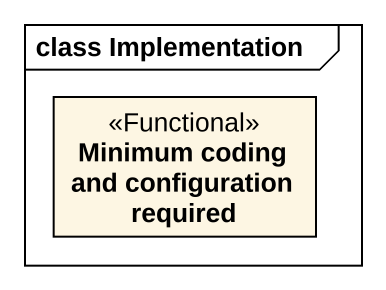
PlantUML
@startuml
mainframe class Implementation
hide circle
hide empty members
class "Minimum coding and configuration required" as Minimum_coding_and <<Functional>>
@enduml
